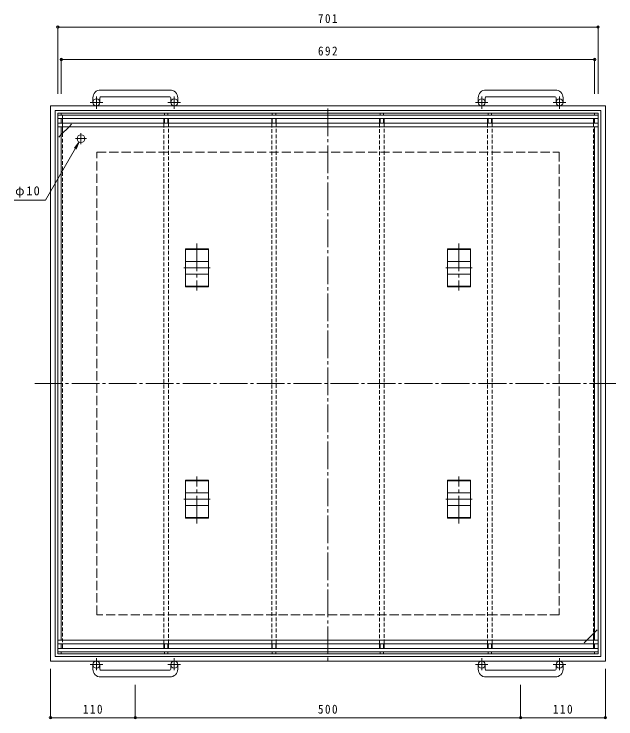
# Model space of a CAD drawing. Units: millimetres at full size, sheet at 1:4. Extents: x -1025 to 1122, y -778 to 777.
# Drawn here: x -1025 to -244, y -422 to 492 of the extents above; entities that cross this region are included whole.
import ezdxf

# ---------------------------------------------------------------- set-up
doc = ezdxf.new("R2010")
doc.units = ezdxf.units.MM
doc.header["$LTSCALE"] = 4
doc.header["$PDMODE"] = 32
doc.header["$PDSIZE"] = 3.2
for name, pattern in [('CHAIN1', [8, 5, -1, 1, -1]), ('CHAIN2', [12, 9, -1, 1, -1]), ('DASHED1', [1.8, 1.2, -0.6]), ('DASHED3', [4, 3, -1])]:
    doc.linetypes.add(name, pattern=pattern)
for name, color, linetype, lineweight in [('0-0_通り芯', 7, 'CHAIN2', 9), ('0-1_躯体', 2, 'DASHED3', 9), ('0-2_仕上', 7, 'Continuous', 9), ('0-3_建具', 4, 'Continuous', 9), ('0-4_その他', 7, 'Continuous', 9)]:
    doc.layers.add(name, color=color, linetype=linetype, lineweight=lineweight)
doc.styles.add('ＭＳ ゴシック', font='')
doc.styles.get('ＭＳ ゴシック').set_extended_font_data('MS Gothic')

msp = doc.modelspace()

# ---------------------------------------------------------------- linework, layer by layer
at = {"layer": '0-0_通り芯'}
for p, q in [((-617.305, 369.829), (-617.305, -346.794)), ((-930.805, 330.529), (-944.805, 330.529)), ((-937.805, 337.529), (-937.805, 323.529)), ((-787.305, 194.551), (-787.305, 133.522)), ((-447.305, 194.551), (-447.305, 133.522)), ((-770.305, 163.029), (-804.305, 163.029)), ((-430.305, 163.029), (-464.305, 163.029)), ((-997.819, 13.029), (-243.658, 13.029)), ((-787.305, -168.493), (-787.305, -107.464)), ((-447.305, -168.493), (-447.305, -107.464)), ((-770.305, -136.971), (-804.305, -136.971)), ((-430.305, -136.971), (-464.305, -136.971))]:
    msp.add_line(p, q, dxfattribs=at)
at = {"layer": '0-1_躯体'}
msp.add_lwpolyline([(-917.305, -286.971), (-917.305, 313.029), (-317.305, 313.029), (-317.305, -286.971)], close=True, dxfattribs=at)
at = {"layer": '0-2_仕上', "color": 2}
for p, q in [((-266.805, 363.53), (-967.805, 363.53)), ((-961.805, 350.529), (-961.805, 356.529)), ((-830.305, 350.529), (-830.305, 356.529)), ((-824.304, 350.529), (-824.304, 356.529)), ((-690.305, 350.529), (-690.305, 356.529)), ((-684.304, 350.529), (-684.304, 356.529)), ((-550.305, 350.529), (-550.305, 356.529)), ((-544.304, 350.529), (-544.304, 356.529)), ((-410.305, 350.529), (-410.305, 356.529)), ((-404.304, 350.529), (-404.304, 356.529)), ((-272.805, 356.529), (-272.805, 350.529)), ((-961.805, 346.029), (-961.805, 337.529)), ((-272.805, -311.471), (-272.805, -319.971)), ((-961.805, -330.471), (-961.805, -324.471)), ((-830.305, -324.471), (-830.305, -330.471)), ((-824.304, -324.471), (-824.304, -330.471)), ((-690.305, -324.471), (-690.305, -330.471)), ((-684.304, -324.471), (-684.304, -330.471)), ((-550.305, -324.471), (-550.305, -330.471)), ((-544.304, -324.471), (-544.304, -330.471)), ((-410.305, -324.471), (-410.305, -330.471)), ((-404.304, -324.471), (-404.304, -330.471)), ((-272.805, -330.471), (-272.805, -324.471)), ((-266.805, -337.471), (-967.805, -337.471))]:
    msp.add_line(p, q, dxfattribs=at)
at = {"layer": '0-2_仕上'}
for p, q in [((-967.805, -337.471), (-967.805, 363.53)), ((-967.805, 363.53), (-963.304, 363.53)), ((-266.805, 361.03), (-967.805, 361.03)), ((-266.805, 356.529), (-967.805, 356.529)), ((-963.304, 363.53), (-963.304, 361.03)), ((-963.304, 356.529), (-963.304, 350.529)), ((-829.554, 350.529), (-829.554, 356.529)), ((-825.054, 361.03), (-825.054, 363.53)), ((-825.054, 350.529), (-825.054, 356.529)), ((-689.554, 350.529), (-689.554, 356.529)), ((-685.054, 361.03), (-685.054, 363.53)), ((-685.054, 350.529), (-685.054, 356.529)), ((-549.554, 350.529), (-549.554, 356.529)), ((-545.054, 361.03), (-545.054, 363.53)), ((-545.054, 350.529), (-545.054, 356.529)), ((-409.554, 350.529), (-409.554, 356.529)), ((-405.054, 361.03), (-405.054, 363.53)), ((-405.054, 350.529), (-405.054, 356.529)), ((-271.305, 363.53), (-271.305, 361.03)), ((-266.805, 363.53), (-271.305, 363.53)), ((-271.305, 356.529), (-271.305, 350.529)), ((-266.805, -337.471), (-266.805, 363.53)), ((-266.805, 350.529), (-967.805, 350.529)), ((-266.805, 346.029), (-967.805, 346.029)), ((-953.304, 346.029), (-963.304, 336.029)), ((-963.304, -319.971), (-963.304, 346.029)), ((-271.305, -319.971), (-271.305, 346.029)), ((-281.305, -319.971), (-271.305, -309.971)), ((-266.805, -319.971), (-967.805, -319.971)), ((-266.805, -324.471), (-967.805, -324.471)), ((-963.304, -330.471), (-963.304, -324.471)), ((-829.554, -324.471), (-829.554, -330.471)), ((-825.054, -324.471), (-825.054, -330.471)), ((-689.554, -324.471), (-689.554, -330.471)), ((-685.054, -324.471), (-685.054, -330.471)), ((-549.554, -324.471), (-549.554, -330.471)), ((-545.054, -324.471), (-545.054, -330.471)), ((-409.554, -324.471), (-409.554, -330.471)), ((-405.054, -324.471), (-405.054, -330.471)), ((-271.305, -330.471), (-271.305, -324.471)), ((-266.805, -330.471), (-967.805, -330.471)), ((-266.805, -334.971), (-967.805, -334.971)), ((-967.805, -337.471), (-963.304, -337.471)), ((-963.304, -337.471), (-963.304, -334.971)), ((-825.054, -334.971), (-825.054, -337.471)), ((-685.054, -334.971), (-685.054, -337.471)), ((-545.054, -334.971), (-545.054, -337.471)), ((-405.054, -334.971), (-405.054, -337.471)), ((-271.305, -337.471), (-271.305, -334.971)), ((-266.805, -337.471), (-271.305, -337.471))]:
    msp.add_line(p, q, dxfattribs=at)
at = {"layer": '0-2_仕上', "color": 2, "linetype": 'DASHED1'}
for p, q in [((-961.805, 356.529), (-961.805, 361.03)), ((-961.805, 350.529), (-961.805, 346.029)), ((-830.305, -324.471), (-830.305, 350.529)), ((-824.304, 350.529), (-824.304, -324.471)), ((-690.305, -324.471), (-690.305, 350.529)), ((-684.304, 350.529), (-684.304, -324.471)), ((-550.305, -324.471), (-550.305, 350.529)), ((-544.304, 350.529), (-544.304, -324.471)), ((-410.305, -324.471), (-410.305, 350.529)), ((-404.304, 350.529), (-404.304, -324.471)), ((-272.805, 350.529), (-272.805, -311.471)), ((-961.805, 337.529), (-961.805, -324.471)), ((-272.805, -319.971), (-272.805, -324.471))]:
    msp.add_line(p, q, dxfattribs=at)
at = {"layer": '0-2_仕上', "linetype": 'DASHED1'}
for p, q in [((-953.304, 346.029), (-948.804, 350.529)), ((-963.304, 336.029), (-967.805, 331.53)), ((-271.305, -309.971), (-266.805, -305.471)), ((-281.305, -319.971), (-285.805, -324.471))]:
    msp.add_line(p, q, dxfattribs=at)
at = {"layer": '0-2_仕上', "color": 3}
for p, q in [((-802.305, 187.484), (-802.305, 138.575)), ((-802.305, 187.484), (-772.305, 187.484)), ((-802.305, 186.984), (-772.305, 186.984)), ((-772.305, 138.575), (-772.305, 187.484)), ((-462.305, 138.575), (-462.305, 187.484)), ((-432.305, 187.484), (-462.305, 187.484)), ((-432.305, 186.984), (-462.305, 186.984)), ((-432.305, 187.484), (-432.305, 138.575)), ((-802.305, 171.395), (-772.305, 171.395)), ((-432.305, 171.395), (-462.305, 171.395)), ((-802.305, 154.663), (-772.305, 154.663)), ((-432.305, 154.663), (-462.305, 154.663)), ((-802.305, 139.075), (-772.305, 139.075)), ((-802.305, 138.575), (-772.305, 138.575)), ((-432.305, 139.075), (-462.305, 139.075)), ((-432.305, 138.575), (-462.305, 138.575)), ((-802.305, -161.425), (-802.305, -112.516)), ((-802.305, -112.516), (-772.305, -112.516)), ((-802.305, -113.016), (-772.305, -113.016)), ((-772.305, -112.516), (-772.305, -161.425)), ((-462.305, -112.516), (-462.305, -161.425)), ((-432.305, -112.516), (-462.305, -112.516)), ((-432.305, -113.016), (-462.305, -113.016)), ((-432.305, -161.425), (-432.305, -112.516)), ((-802.305, -128.605), (-772.305, -128.605)), ((-432.305, -128.605), (-462.305, -128.605)), ((-802.305, -145.337), (-772.305, -145.337)), ((-432.305, -145.337), (-462.305, -145.337)), ((-802.305, -160.925), (-772.305, -160.925)), ((-802.305, -161.425), (-772.305, -161.425)), ((-432.305, -160.925), (-462.305, -160.925)), ((-432.305, -161.425), (-462.305, -161.425))]:
    msp.add_line(p, q, dxfattribs=at)
at = {"layer": '0-2_仕上'}
for points in [[(-829.554, 361.03), (-829.554, 363.53), (-825.054, 363.53)], [(-689.554, 361.03), (-689.554, 363.53), (-685.054, 363.53)], [(-549.554, 361.03), (-549.554, 363.53), (-545.054, 363.53)], [(-409.554, 361.03), (-409.554, 363.53), (-405.054, 363.53)], [(-829.554, -334.971), (-829.554, -337.471), (-825.054, -337.471)], [(-689.554, -334.971), (-689.554, -337.471), (-685.054, -337.471)], [(-549.554, -334.971), (-549.554, -337.471), (-545.054, -337.471)], [(-409.554, -334.971), (-409.554, -337.471), (-405.054, -337.471)]]:
    msp.add_lwpolyline(points, dxfattribs=at)
msp.add_circle((-937.805, 330.529), 5, dxfattribs=at)
at = {"layer": '0-3_建具'}
for p, q in [((-822.305, 393.629), (-912.304, 393.629)), ((-322.305, 393.629), (-412.304, 393.629)), ((-912.304, 384.629), (-822.304, 384.629)), ((-412.304, 384.629), (-322.304, 384.629)), ((-922.304, 383.629), (-922.304, 377.529)), ((-913.304, 383.629), (-913.304, 377.529)), ((-821.304, 383.629), (-821.304, 377.529)), ((-812.305, 383.629), (-812.305, 377.529)), ((-422.304, 383.629), (-422.304, 377.529)), ((-413.304, 383.629), (-413.304, 377.529)), ((-321.305, 383.629), (-321.305, 377.529)), ((-312.305, 383.629), (-312.305, 377.529)), ((-971.305, -340.971), (-971.305, 367.029)), ((-971.305, 367.029), (-263.305, 367.029)), ((-263.305, 367.029), (-263.305, -340.971)), ((-257.305, -346.971), (-977.305, -346.971)), ((-263.305, -340.971), (-971.305, -340.971)), ((-922.304, -357.571), (-922.304, -351.471)), ((-913.304, -357.571), (-913.304, -351.471)), ((-821.304, -357.571), (-821.304, -351.471)), ((-812.305, -357.571), (-812.305, -351.471)), ((-422.304, -357.571), (-422.304, -351.471)), ((-413.304, -357.571), (-413.304, -351.471)), ((-321.305, -357.571), (-321.305, -351.471)), ((-312.305, -357.571), (-312.305, -351.471)), ((-912.304, -358.571), (-822.304, -358.571)), ((-412.304, -358.571), (-322.304, -358.571)), ((-822.305, -367.571), (-912.304, -367.571)), ((-322.305, -367.571), (-412.304, -367.571))]:
    msp.add_line(p, q, dxfattribs=at)
at = {"layer": '0-3_建具', "linetype": 'CHAIN1'}
for p, q in [((-917.805, 369.422), (-917.805, 385.019)), ((-816.804, 369.422), (-816.804, 385.019)), ((-417.805, 369.422), (-417.805, 385.019)), ((-316.804, 369.422), (-316.804, 385.019)), ((-909.641, 377.529), (-926.048, 377.529)), ((-808.641, 377.529), (-825.049, 377.529)), ((-409.641, 377.529), (-426.049, 377.529)), ((-308.641, 377.529), (-325.049, 377.529)), ((-917.805, -343.363), (-917.805, -358.961)), ((-816.804, -343.363), (-816.804, -358.961)), ((-417.805, -343.363), (-417.805, -358.961)), ((-316.804, -343.363), (-316.804, -358.961)), ((-909.641, -351.471), (-926.048, -351.471)), ((-808.641, -351.471), (-825.049, -351.471)), ((-409.641, -351.471), (-426.049, -351.471)), ((-308.641, -351.471), (-325.049, -351.471))]:
    msp.add_line(p, q, dxfattribs=at)
at = {"layer": '0-3_建具'}
msp.add_lwpolyline([(-977.305, -346.971), (-977.305, 373.029), (-257.305, 373.029), (-257.305, -346.971)], dxfattribs=at)
for centre in [(-917.805, 377.529), (-816.805, 377.529), (-417.805, 377.529), (-316.805, 377.529), (-917.805, -351.471), (-816.805, -351.471), (-417.805, -351.471), (-316.805, -351.471)]:
    msp.add_circle(centre, 4.5, dxfattribs=at)
for centre, radius, start, end in [((-912.304, 383.629), 10, 90, 180), ((-822.305, 383.629), 10, 0, 90), ((-412.304, 383.629), 10, 90, 180), ((-322.305, 383.629), 10, 0, 90), ((-912.304, 383.629), 1, 90, 180), ((-822.304, 383.629), 1, 0, 90), ((-412.304, 383.629), 1, 90, 180), ((-322.304, 383.629), 1, 0, 90), ((-912.304, -357.571), 10, 180, 270), ((-912.304, -357.571), 1, 180, 270), ((-822.305, -357.571), 10, 270, 0), ((-822.304, -357.571), 1, 270, 0), ((-412.304, -357.571), 10, 180, 270), ((-412.304, -357.571), 1, 180, 270), ((-322.305, -357.571), 10, 270, 0), ((-322.304, -357.571), 1, 270, 0)]:
    msp.add_arc(centre, radius, start, end, dxfattribs=at)
at = {"layer": '0-4_その他'}
for p, q in [((-967.805, 476.789), (-967.805, 388.527)), ((-266.805, 476.789), (-266.805, 388.527)), ((-967.805, 475.289), (-266.805, 475.289)), ((-963.304, 434.731), (-963.304, 388.527)), ((-271.305, 433.231), (-963.304, 433.231)), ((-271.305, 434.731), (-271.305, 388.527)), ((-983.777, 250.903), (-940.305, 326.199)), ((-940.305, 326.199), (-946.392, 318.266)), ((-940.305, 326.199), (-944.131, 316.96)), ((-1024.593, 250.903), (-983.777, 250.903)), ((-977.305, -421.856), (-977.305, -356.971)), ((-257.305, -421.856), (-257.305, -356.971)), ((-867.304, -421.856), (-867.304, -377.571)), ((-367.304, -421.856), (-367.304, -377.571)), ((-977.305, -420.356), (-867.304, -420.356)), ((-867.304, -420.356), (-367.304, -420.356)), ((-367.304, -420.356), (-257.305, -420.356))]:
    msp.add_line(p, q, dxfattribs=at)
for p in [(-967.805, 475.289), (-266.805, 475.289), (-963.304, 433.231), (-271.305, 433.231), (-977.305, -420.356), (-867.304, -420.356), (-367.304, -420.356), (-257.305, -420.356)]:
    msp.add_point(p, dxfattribs=at)

# ---------------------------------------------------------------- texts
at = {"layer": '0-4_その他', "color": 2, "char_height": 11.73, "attachment_point": 7, "style": 'ＭＳ ゴシック'}
for s, insert in [('\\T1.27;\\W0.9;701', (-630.305, 480.289)), ('\\T1.27;\\W0.9;692', (-630.305, 438.231)), ('\\T1.19;φ10', (-1023.146, 253.911)), ('\\T1.27;\\W0.9;110', (-935.304, -415.356)), ('\\T1.27;\\W0.9;500', (-630.304, -415.356)), ('\\T1.27;\\W0.9;110', (-325.305, -415.356))]:
    msp.add_mtext(s, dxfattribs=dict(at, insert=insert))

doc.saveas('drawing.dxf')
